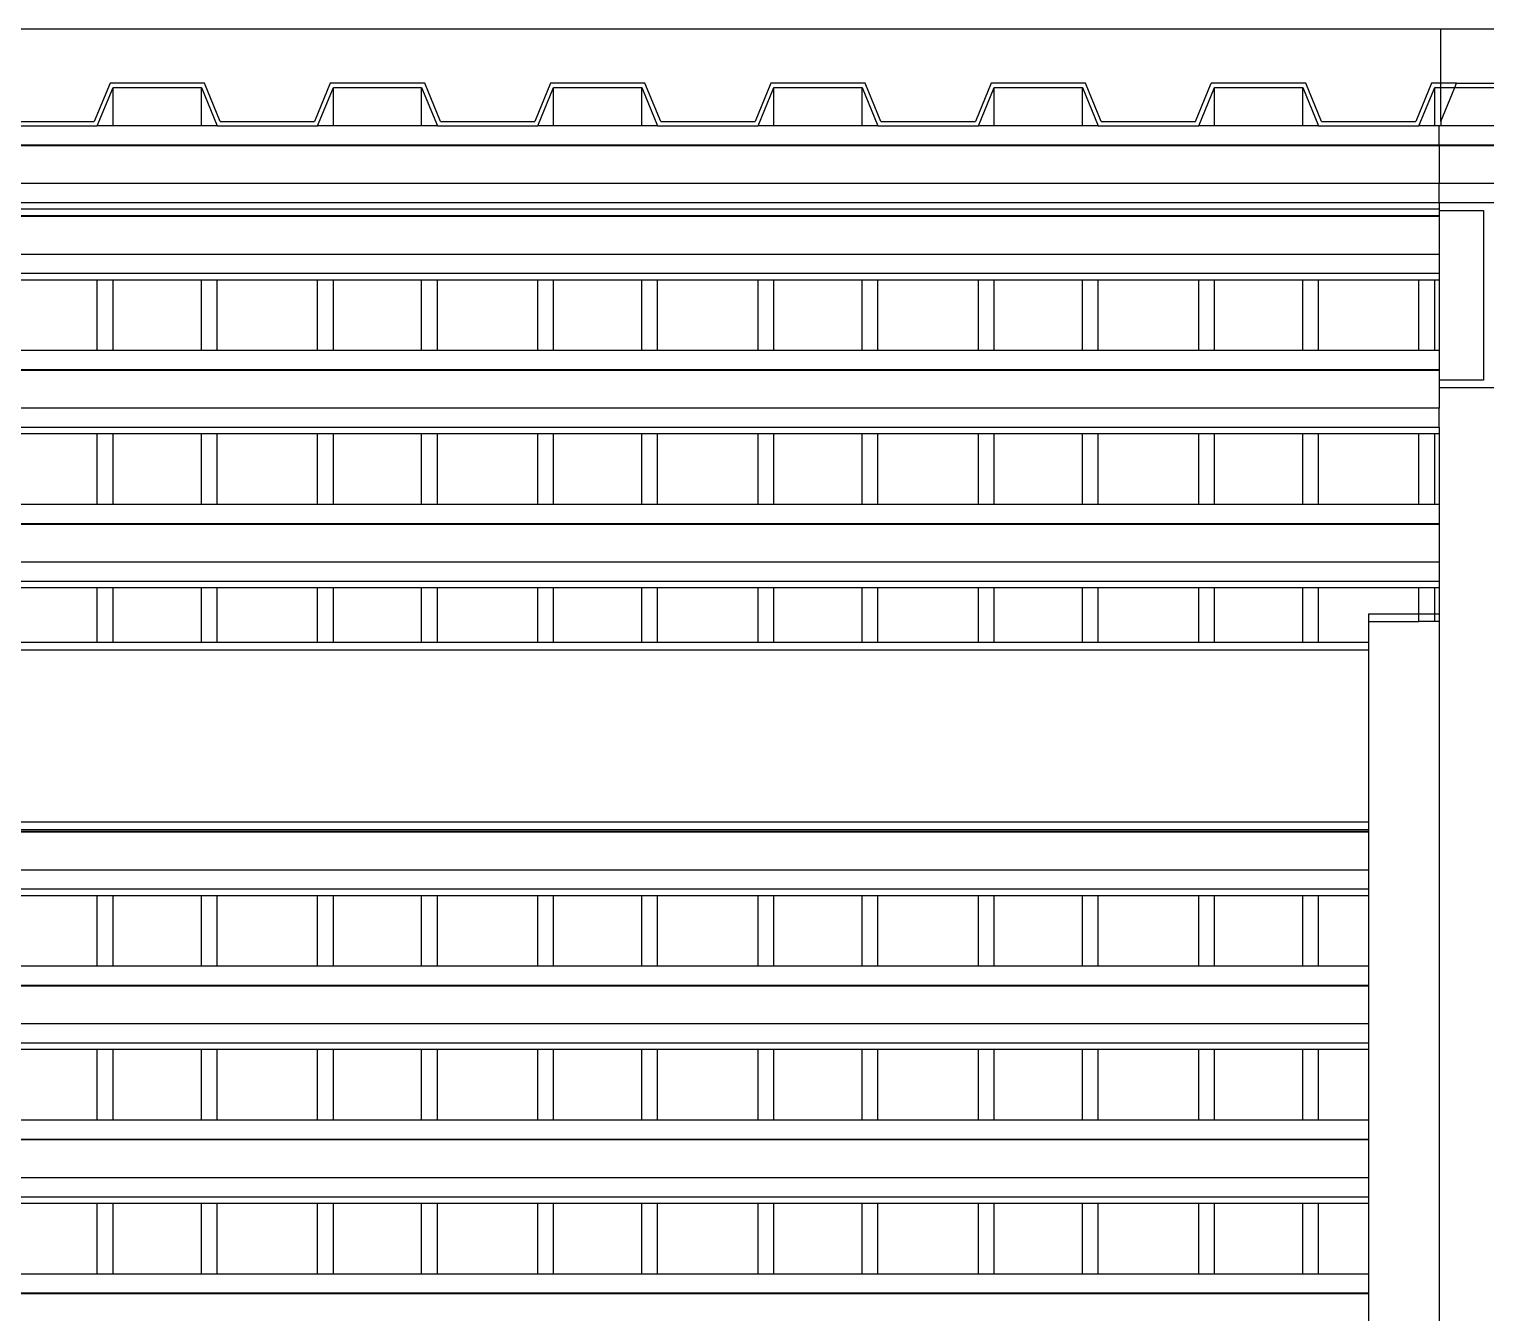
# Model space of a CAD drawing. Header units: metres. Extents: x -59 to 59, y -13 to 12.
# Drawn here: x 21.601 to 23.469, y 10.822 to 12.467 of the extents above; entities that cross this region are included whole.
import ezdxf

# ---------------------------------------------------------------- set-up
doc = ezdxf.new("R2010")
doc.units = ezdxf.units.M

msp = doc.modelspace()

# ---------------------------------------------------------------- linework, layer by layer
for p, q in [((23.4111, 12.467), (20.8374, 12.467)), ((23.5304, 12.467), (23.4111, 12.467)), ((23.4111, 12.398), (23.4111, 12.467)), ((21.7048, 12.398), (21.6846, 12.3487)), ((21.6885, 12.343), (21.7087, 12.3923)), ((21.8258, 12.398), (21.7048, 12.398)), ((21.7087, 12.3923), (21.8219, 12.3923)), ((21.7087, 12.343), (21.7087, 12.3923)), ((21.8219, 12.3923), (21.8421, 12.343)), ((21.8219, 12.343), (21.8219, 12.3923)), ((21.846, 12.3487), (21.8258, 12.398)), ((21.9872, 12.398), (21.967, 12.3487)), ((21.9709, 12.343), (21.9911, 12.3923)), ((22.1082, 12.398), (21.9872, 12.398)), ((21.9911, 12.3923), (22.1043, 12.3923)), ((21.9911, 12.343), (21.9911, 12.3923)), ((22.1043, 12.343), (22.1043, 12.3923)), ((22.1043, 12.3923), (22.1245, 12.343)), ((22.1284, 12.3487), (22.1082, 12.398)), ((22.2696, 12.398), (22.2494, 12.3487)), ((22.2533, 12.343), (22.2735, 12.3923)), ((22.3906, 12.398), (22.2696, 12.398)), ((22.2735, 12.3923), (22.3867, 12.3923)), ((22.2735, 12.343), (22.2735, 12.3923)), ((22.3867, 12.343), (22.3867, 12.3923)), ((22.3867, 12.3923), (22.4069, 12.343)), ((22.4108, 12.3487), (22.3906, 12.398)), ((22.552, 12.398), (22.5318, 12.3487)), ((22.5357, 12.343), (22.5559, 12.3923)), ((22.673, 12.398), (22.552, 12.398)), ((22.5559, 12.343), (22.5559, 12.3923)), ((22.5559, 12.3923), (22.6691, 12.3923)), ((22.6691, 12.3923), (22.6893, 12.343)), ((22.6691, 12.343), (22.6691, 12.3923)), ((22.6932, 12.3487), (22.673, 12.398)), ((22.8344, 12.398), (22.8143, 12.3487)), ((22.8182, 12.343), (22.8383, 12.3923)), ((22.9555, 12.398), (22.8344, 12.398)), ((22.8383, 12.3923), (22.9515, 12.3923)), ((22.8383, 12.343), (22.8383, 12.3923)), ((22.9515, 12.343), (22.9515, 12.3923)), ((22.9515, 12.3923), (22.9717, 12.343)), ((22.9756, 12.3487), (22.9555, 12.398)), ((23.0967, 12.3487), (23.1168, 12.398)), ((23.1006, 12.343), (23.1207, 12.3923)), ((23.2379, 12.398), (23.1168, 12.398)), ((23.1207, 12.3923), (23.234, 12.3923)), ((23.1207, 12.343), (23.1207, 12.3923)), ((23.234, 12.343), (23.234, 12.3923)), ((23.234, 12.3923), (23.2541, 12.343)), ((23.258, 12.3487), (23.2379, 12.398)), ((23.3993, 12.398), (23.3791, 12.3487)), ((23.383, 12.343), (23.4032, 12.3923)), ((23.4111, 12.398), (23.3993, 12.398)), ((23.4032, 12.343), (23.4032, 12.3923)), ((23.4032, 12.3923), (23.4111, 12.3923)), ((23.4313, 12.398), (23.4111, 12.398)), ((23.4111, 12.3923), (23.4111, 12.398)), ((23.4111, 12.3487), (23.429, 12.3923)), ((23.4111, 12.3487), (23.4111, 12.3923)), ((23.4111, 12.3923), (23.429, 12.3923)), ((23.429, 12.3923), (23.4313, 12.398)), ((23.429, 12.3923), (23.5164, 12.3923)), ((23.4313, 12.398), (23.5203, 12.398)), ((21.5636, 12.3487), (21.6846, 12.3487)), ((21.846, 12.3487), (21.967, 12.3487)), ((22.1284, 12.3487), (22.2494, 12.3487)), ((22.4108, 12.3487), (22.5318, 12.3487)), ((22.6932, 12.3487), (22.8143, 12.3487)), ((22.9756, 12.3487), (23.0967, 12.3487)), ((23.258, 12.3487), (23.3791, 12.3487)), ((23.4111, 12.3487), (23.4111, 12.343)), ((21.5597, 12.343), (21.6885, 12.343)), ((21.7087, 12.343), (21.6885, 12.343)), ((21.8219, 12.343), (21.7087, 12.343)), ((21.8421, 12.343), (21.8219, 12.343)), ((21.8421, 12.343), (21.9709, 12.343)), ((21.9911, 12.343), (21.9709, 12.343)), ((22.1043, 12.343), (21.9911, 12.343)), ((22.1245, 12.343), (22.1043, 12.343)), ((22.1245, 12.343), (22.2533, 12.343)), ((22.2735, 12.343), (22.2533, 12.343)), ((22.3867, 12.343), (22.2735, 12.343)), ((22.4069, 12.343), (22.3867, 12.343)), ((22.4069, 12.343), (22.5357, 12.343)), ((22.5559, 12.343), (22.5357, 12.343)), ((22.6691, 12.343), (22.5559, 12.343)), ((22.6893, 12.343), (22.6691, 12.343)), ((22.6893, 12.343), (22.8182, 12.343)), ((22.8383, 12.343), (22.8182, 12.343)), ((22.9515, 12.343), (22.8383, 12.343)), ((22.9717, 12.343), (22.9515, 12.343)), ((22.9717, 12.343), (23.1006, 12.343)), ((23.1207, 12.343), (23.1006, 12.343)), ((23.234, 12.343), (23.1207, 12.343)), ((23.2541, 12.343), (23.234, 12.343)), ((23.2541, 12.343), (23.383, 12.343)), ((23.4032, 12.343), (23.383, 12.343)), ((23.4088, 12.343), (23.4032, 12.343)), ((23.4088, 12.3184), (23.4088, 12.343)), ((23.4111, 12.343), (23.4088, 12.343)), ((23.429, 12.343), (23.4111, 12.343)), ((23.5164, 12.343), (23.429, 12.343)), ((23.4088, 12.3184), (11.2234, 12.3184)), ((23.4088, 12.3175), (11.2234, 12.3175)), ((23.4088, 12.3184), (23.4088, 12.3175)), ((23.5288, 12.3184), (23.4088, 12.3184)), ((23.4088, 12.3175), (23.4088, 12.2691)), ((23.5288, 12.3175), (23.4088, 12.3175)), ((23.4088, 12.2691), (11.2234, 12.2691)), ((23.4088, 12.2444), (23.4088, 12.2691)), ((23.5288, 12.2691), (23.4088, 12.2691)), ((23.4088, 12.2444), (19.7788, 12.2444)), ((23.4088, 12.2362), (19.7788, 12.2362)), ((23.5288, 12.2444), (23.4088, 12.2444)), ((23.4088, 12.2444), (23.4088, 12.2362)), ((23.4088, 12.2362), (23.4088, 12.2347)), ((23.4088, 12.2347), (23.4657, 12.2347)), ((23.4088, 12.2347), (23.4088, 12.2277)), ((23.4657, 12.2347), (23.4657, 12.0173)), ((23.4088, 12.2277), (19.7788, 12.2277)), ((23.4088, 12.2268), (19.7788, 12.2268)), ((23.4088, 12.2277), (23.4088, 12.2268)), ((23.4088, 12.2268), (23.4088, 12.1783)), ((23.4088, 12.1783), (19.7788, 12.1783)), ((23.4088, 12.1783), (23.4088, 12.1537)), ((23.4088, 12.1537), (19.7788, 12.1537)), ((21.6885, 12.1455), (21.5597, 12.1455)), ((21.6885, 12.055), (21.6885, 12.1455)), ((21.7087, 12.1455), (21.6885, 12.1455)), ((21.7087, 12.055), (21.7087, 12.1455)), ((21.8219, 12.1455), (21.7087, 12.1455)), ((21.8219, 12.055), (21.8219, 12.1455)), ((21.8421, 12.1455), (21.8219, 12.1455)), ((21.8421, 12.055), (21.8421, 12.1455)), ((21.9709, 12.1455), (21.8421, 12.1455)), ((21.9709, 12.055), (21.9709, 12.1455)), ((21.9911, 12.1455), (21.9709, 12.1455)), ((21.9911, 12.055), (21.9911, 12.1455)), ((22.1043, 12.1455), (21.9911, 12.1455)), ((22.1043, 12.055), (22.1043, 12.1455)), ((22.1245, 12.1455), (22.1043, 12.1455)), ((22.1245, 12.055), (22.1245, 12.1455)), ((22.2533, 12.1455), (22.1245, 12.1455)), ((22.2533, 12.055), (22.2533, 12.1455)), ((22.2735, 12.1455), (22.2533, 12.1455)), ((22.2735, 12.055), (22.2735, 12.1455)), ((22.3867, 12.1455), (22.2735, 12.1455)), ((22.3867, 12.055), (22.3867, 12.1455)), ((22.4069, 12.1455), (22.3867, 12.1455)), ((22.4069, 12.055), (22.4069, 12.1455)), ((22.5357, 12.1455), (22.4069, 12.1455)), ((22.5357, 12.055), (22.5357, 12.1455)), ((22.5559, 12.1455), (22.5357, 12.1455)), ((22.5559, 12.055), (22.5559, 12.1455)), ((22.6691, 12.1455), (22.5559, 12.1455)), ((22.6691, 12.055), (22.6691, 12.1455)), ((22.6893, 12.1455), (22.6691, 12.1455)), ((22.6893, 12.055), (22.6893, 12.1455)), ((22.8182, 12.1455), (22.6893, 12.1455)), ((22.8182, 12.055), (22.8182, 12.1455)), ((22.8383, 12.1455), (22.8182, 12.1455)), ((22.8383, 12.055), (22.8383, 12.1455)), ((22.9515, 12.1455), (22.8383, 12.1455)), ((22.9515, 12.055), (22.9515, 12.1455)), ((22.9717, 12.1455), (22.9515, 12.1455)), ((22.9717, 12.055), (22.9717, 12.1455)), ((23.1006, 12.1455), (22.9717, 12.1455)), ((23.1006, 12.055), (23.1006, 12.1455)), ((23.1207, 12.1455), (23.1006, 12.1455)), ((23.1207, 12.055), (23.1207, 12.1455)), ((23.234, 12.1455), (23.1207, 12.1455)), ((23.234, 12.055), (23.234, 12.1455)), ((23.2541, 12.1455), (23.234, 12.1455)), ((23.2541, 12.055), (23.2541, 12.1455)), ((23.383, 12.1455), (23.2541, 12.1455)), ((23.383, 12.055), (23.383, 12.1455)), ((23.4032, 12.1455), (23.383, 12.1455)), ((23.4032, 12.055), (23.4032, 12.1455)), ((23.4088, 12.1455), (23.4032, 12.1455)), ((23.4088, 12.1537), (23.4088, 12.1455)), ((23.4088, 12.1455), (23.4088, 12.055)), ((21.6885, 12.055), (21.5597, 12.055)), ((21.7087, 12.055), (21.6885, 12.055)), ((21.8219, 12.055), (21.7087, 12.055)), ((21.8421, 12.055), (21.8219, 12.055)), ((21.9709, 12.055), (21.8421, 12.055)), ((21.9911, 12.055), (21.9709, 12.055)), ((22.1043, 12.055), (21.9911, 12.055)), ((22.1245, 12.055), (22.1043, 12.055)), ((22.2533, 12.055), (22.1245, 12.055)), ((22.2735, 12.055), (22.2533, 12.055)), ((22.3867, 12.055), (22.2735, 12.055)), ((22.4069, 12.055), (22.3867, 12.055)), ((22.5357, 12.055), (22.4069, 12.055)), ((22.5559, 12.055), (22.5357, 12.055)), ((22.6691, 12.055), (22.5559, 12.055)), ((22.6893, 12.055), (22.6691, 12.055)), ((22.8182, 12.055), (22.6893, 12.055)), ((22.8383, 12.055), (22.8182, 12.055)), ((22.9515, 12.055), (22.8383, 12.055)), ((22.9717, 12.055), (22.9515, 12.055)), ((23.1006, 12.055), (22.9717, 12.055)), ((23.1207, 12.055), (23.1006, 12.055)), ((23.234, 12.055), (23.1207, 12.055)), ((23.2541, 12.055), (23.234, 12.055)), ((23.383, 12.055), (23.2541, 12.055)), ((23.4032, 12.055), (23.383, 12.055)), ((23.4088, 12.055), (23.4032, 12.055)), ((23.4088, 12.055), (23.4088, 12.0304)), ((23.4088, 12.0304), (19.7788, 12.0304)), ((23.4088, 12.0296), (19.7788, 12.0296)), ((23.4088, 12.0304), (23.4088, 12.0296)), ((23.4088, 12.0296), (23.4088, 12.0173)), ((23.4088, 12.0173), (23.4088, 12.0077)), ((23.4657, 12.0173), (23.4088, 12.0173)), ((23.4088, 12.0077), (23.5288, 12.0077)), ((23.4088, 12.0077), (23.4088, 11.9811)), ((23.4088, 11.9811), (19.7788, 11.9811)), ((23.4088, 11.9564), (23.4088, 11.9811)), ((23.4088, 11.9564), (19.7788, 11.9564)), ((23.4088, 11.9564), (23.4088, 11.9482)), ((21.6885, 11.9482), (21.5597, 11.9482)), ((21.6885, 11.8578), (21.6885, 11.9482)), ((21.7087, 11.9482), (21.6885, 11.9482)), ((21.7087, 11.8578), (21.7087, 11.9482)), ((21.8219, 11.9482), (21.7087, 11.9482)), ((21.8219, 11.8578), (21.8219, 11.9482)), ((21.8421, 11.9482), (21.8219, 11.9482)), ((21.8421, 11.8578), (21.8421, 11.9482)), ((21.9709, 11.9482), (21.8421, 11.9482)), ((21.9709, 11.8578), (21.9709, 11.9482)), ((21.9911, 11.9482), (21.9709, 11.9482)), ((21.9911, 11.8578), (21.9911, 11.9482)), ((22.1043, 11.9482), (21.9911, 11.9482)), ((22.1043, 11.8578), (22.1043, 11.9482)), ((22.1245, 11.9482), (22.1043, 11.9482)), ((22.1245, 11.8578), (22.1245, 11.9482)), ((22.2533, 11.9482), (22.1245, 11.9482)), ((22.2533, 11.8578), (22.2533, 11.9482)), ((22.2735, 11.9482), (22.2533, 11.9482)), ((22.2735, 11.8578), (22.2735, 11.9482)), ((22.3867, 11.9482), (22.2735, 11.9482)), ((22.3867, 11.8578), (22.3867, 11.9482)), ((22.4069, 11.9482), (22.3867, 11.9482)), ((22.4069, 11.8578), (22.4069, 11.9482)), ((22.5357, 11.9482), (22.4069, 11.9482)), ((22.5357, 11.8578), (22.5357, 11.9482)), ((22.5559, 11.9482), (22.5357, 11.9482)), ((22.5559, 11.8578), (22.5559, 11.9482)), ((22.6691, 11.9482), (22.5559, 11.9482)), ((22.6691, 11.8578), (22.6691, 11.9482)), ((22.6893, 11.9482), (22.6691, 11.9482)), ((22.6893, 11.8578), (22.6893, 11.9482)), ((22.8182, 11.9482), (22.6893, 11.9482)), ((22.8182, 11.8578), (22.8182, 11.9482)), ((22.8383, 11.9482), (22.8182, 11.9482)), ((22.8383, 11.8578), (22.8383, 11.9482)), ((22.9515, 11.9482), (22.8383, 11.9482)), ((22.9515, 11.8578), (22.9515, 11.9482)), ((22.9717, 11.9482), (22.9515, 11.9482)), ((22.9717, 11.8578), (22.9717, 11.9482)), ((23.1006, 11.9482), (22.9717, 11.9482)), ((23.1006, 11.8578), (23.1006, 11.9482)), ((23.1207, 11.9482), (23.1006, 11.9482)), ((23.1207, 11.8578), (23.1207, 11.9482)), ((23.234, 11.9482), (23.1207, 11.9482)), ((23.234, 11.8578), (23.234, 11.9482)), ((23.2541, 11.9482), (23.234, 11.9482)), ((23.2541, 11.8578), (23.2541, 11.9482)), ((23.383, 11.9482), (23.2541, 11.9482)), ((23.383, 11.8578), (23.383, 11.9482)), ((23.4032, 11.9482), (23.383, 11.9482)), ((23.4032, 11.8578), (23.4032, 11.9482)), ((23.4088, 11.9482), (23.4032, 11.9482)), ((23.4088, 11.9482), (23.4088, 11.8578)), ((21.6885, 11.8578), (21.5597, 11.8578)), ((21.7087, 11.8578), (21.6885, 11.8578)), ((21.8219, 11.8578), (21.7087, 11.8578)), ((21.8421, 11.8578), (21.8219, 11.8578)), ((21.9709, 11.8578), (21.8421, 11.8578)), ((21.9911, 11.8578), (21.9709, 11.8578)), ((22.1043, 11.8578), (21.9911, 11.8578)), ((22.1245, 11.8578), (22.1043, 11.8578)), ((22.2533, 11.8578), (22.1245, 11.8578)), ((22.2735, 11.8578), (22.2533, 11.8578)), ((22.3867, 11.8578), (22.2735, 11.8578)), ((22.4069, 11.8578), (22.3867, 11.8578)), ((22.5357, 11.8578), (22.4069, 11.8578)), ((22.5559, 11.8578), (22.5357, 11.8578)), ((22.6691, 11.8578), (22.5559, 11.8578)), ((22.6893, 11.8578), (22.6691, 11.8578)), ((22.8182, 11.8578), (22.6893, 11.8578)), ((22.8383, 11.8578), (22.8182, 11.8578)), ((22.9515, 11.8578), (22.8383, 11.8578)), ((22.9717, 11.8578), (22.9515, 11.8578)), ((23.1006, 11.8578), (22.9717, 11.8578)), ((23.1207, 11.8578), (23.1006, 11.8578)), ((23.234, 11.8578), (23.1207, 11.8578)), ((23.2541, 11.8578), (23.234, 11.8578)), ((23.383, 11.8578), (23.2541, 11.8578)), ((23.4032, 11.8578), (23.383, 11.8578)), ((23.4088, 11.8578), (23.4032, 11.8578)), ((23.4088, 11.8578), (23.4088, 11.8331)), ((23.4088, 11.8331), (19.7788, 11.8331)), ((23.4088, 11.8323), (19.7788, 11.8323)), ((23.4088, 11.8331), (23.4088, 11.8323)), ((23.4088, 11.8323), (23.4088, 11.7838)), ((23.4088, 11.7838), (19.7788, 11.7838)), ((23.4088, 11.7838), (23.4088, 11.7591)), ((23.4088, 11.7591), (19.7788, 11.7591)), ((21.6885, 11.7509), (21.5597, 11.7509)), ((21.6885, 11.6812), (21.6885, 11.7509)), ((21.7087, 11.7509), (21.6885, 11.7509)), ((21.7087, 11.6812), (21.7087, 11.7509)), ((21.8219, 11.7509), (21.7087, 11.7509)), ((21.8219, 11.6812), (21.8219, 11.7509)), ((21.8421, 11.7509), (21.8219, 11.7509)), ((21.8421, 11.6812), (21.8421, 11.7509)), ((21.9709, 11.7509), (21.8421, 11.7509)), ((21.9709, 11.6812), (21.9709, 11.7509)), ((21.9911, 11.7509), (21.9709, 11.7509)), ((21.9911, 11.6812), (21.9911, 11.7509)), ((22.1043, 11.7509), (21.9911, 11.7509)), ((22.1043, 11.6812), (22.1043, 11.7509)), ((22.1245, 11.7509), (22.1043, 11.7509)), ((22.1245, 11.6812), (22.1245, 11.7509)), ((22.2533, 11.7509), (22.1245, 11.7509)), ((22.2533, 11.6812), (22.2533, 11.7509)), ((22.2735, 11.7509), (22.2533, 11.7509)), ((22.2735, 11.6812), (22.2735, 11.7509)), ((22.3867, 11.7509), (22.2735, 11.7509)), ((22.3867, 11.6812), (22.3867, 11.7509)), ((22.4069, 11.7509), (22.3867, 11.7509)), ((22.4069, 11.6812), (22.4069, 11.7509)), ((22.5357, 11.7509), (22.4069, 11.7509)), ((22.5357, 11.6812), (22.5357, 11.7509)), ((22.5559, 11.7509), (22.5357, 11.7509)), ((22.5559, 11.6812), (22.5559, 11.7509)), ((22.6691, 11.7509), (22.5559, 11.7509)), ((22.6691, 11.6812), (22.6691, 11.7509)), ((22.6893, 11.7509), (22.6691, 11.7509)), ((22.6893, 11.6812), (22.6893, 11.7509)), ((22.8182, 11.7509), (22.6893, 11.7509)), ((22.8182, 11.6812), (22.8182, 11.7509)), ((22.8383, 11.7509), (22.8182, 11.7509)), ((22.8383, 11.6812), (22.8383, 11.7509)), ((22.9515, 11.7509), (22.8383, 11.7509)), ((22.9515, 11.6812), (22.9515, 11.7509)), ((22.9717, 11.7509), (22.9515, 11.7509)), ((22.9717, 11.6812), (22.9717, 11.7509)), ((23.1006, 11.7509), (22.9717, 11.7509)), ((23.1006, 11.6812), (23.1006, 11.7509)), ((23.1207, 11.7509), (23.1006, 11.7509)), ((23.1207, 11.6812), (23.1207, 11.7509)), ((23.234, 11.7509), (23.1207, 11.7509)), ((23.234, 11.6812), (23.234, 11.7509)), ((23.2541, 11.7509), (23.234, 11.7509)), ((23.2541, 11.6812), (23.2541, 11.7509)), ((23.383, 11.7509), (23.2541, 11.7509)), ((23.383, 11.7178), (23.383, 11.7509)), ((23.4032, 11.7509), (23.383, 11.7509)), ((23.4032, 11.7178), (23.4032, 11.7509)), ((23.4088, 11.7509), (23.4032, 11.7509)), ((23.4088, 11.7591), (23.4088, 11.7509)), ((23.4088, 11.7509), (23.4088, 11.7178)), ((23.3188, 11.7178), (23.383, 11.7178)), ((23.3188, 11.7079), (23.3188, 11.7178)), ((23.383, 11.7079), (23.383, 11.7178)), ((23.383, 11.7178), (23.4032, 11.7178)), ((23.4032, 11.7079), (23.4032, 11.7178)), ((23.4032, 11.7178), (23.4088, 11.7178)), ((23.4088, 11.7178), (23.4088, 11.7079)), ((23.3188, 11.6812), (23.3188, 11.7079)), ((23.3188, 11.7079), (23.383, 11.7079)), ((23.4032, 11.7079), (23.383, 11.7079)), ((23.4088, 11.7079), (23.4032, 11.7079)), ((23.4088, 11.7079), (23.4088, 5.7693)), ((21.5597, 11.6812), (21.6885, 11.6812)), ((21.6885, 11.6812), (21.7087, 11.6812)), ((21.7087, 11.6812), (21.8219, 11.6812)), ((21.8219, 11.6812), (21.8421, 11.6812)), ((21.8421, 11.6812), (21.9709, 11.6812)), ((21.9709, 11.6812), (21.9911, 11.6812)), ((21.9911, 11.6812), (22.1043, 11.6812)), ((22.1043, 11.6812), (22.1245, 11.6812)), ((22.1245, 11.6812), (22.2533, 11.6812)), ((22.2533, 11.6812), (22.2735, 11.6812)), ((22.2735, 11.6812), (22.3867, 11.6812)), ((22.3867, 11.6812), (22.4069, 11.6812)), ((22.4069, 11.6812), (22.5357, 11.6812)), ((22.5357, 11.6812), (22.5559, 11.6812)), ((22.5559, 11.6812), (22.6691, 11.6812)), ((22.6691, 11.6812), (22.6893, 11.6812)), ((22.6893, 11.6812), (22.8182, 11.6812)), ((22.8182, 11.6812), (22.8383, 11.6812)), ((22.8383, 11.6812), (22.9515, 11.6812)), ((22.9515, 11.6812), (22.9717, 11.6812)), ((22.9717, 11.6812), (23.1006, 11.6812)), ((23.1006, 11.6812), (23.1207, 11.6812)), ((23.1207, 11.6812), (23.234, 11.6812)), ((23.234, 11.6812), (23.2541, 11.6812)), ((23.2541, 11.6812), (23.3188, 11.6812)), ((23.3188, 11.6714), (23.3188, 11.6812)), ((19.7788, 11.6714), (23.3188, 11.6714)), ((23.3188, 11.451), (23.3188, 11.6714)), ((19.7788, 11.451), (23.3188, 11.451)), ((23.3188, 11.4412), (23.3188, 11.451)), ((19.7788, 11.4412), (23.3188, 11.4412)), ((23.3188, 11.4385), (19.7788, 11.4385)), ((23.3188, 11.4377), (19.7788, 11.4377)), ((23.3188, 11.4385), (23.3188, 11.4412)), ((23.3188, 11.4377), (23.3188, 11.4385)), ((23.3188, 11.3892), (23.3188, 11.4377)), ((23.3188, 11.3892), (19.7788, 11.3892)), ((23.3188, 11.3646), (23.3188, 11.3892)), ((23.3188, 11.3646), (19.7788, 11.3646)), ((21.6885, 11.3563), (21.5597, 11.3563)), ((21.6885, 11.2659), (21.6885, 11.3563)), ((21.7087, 11.3563), (21.6885, 11.3563)), ((21.7087, 11.2659), (21.7087, 11.3563)), ((21.8219, 11.3563), (21.7087, 11.3563)), ((21.8219, 11.2659), (21.8219, 11.3563)), ((21.8421, 11.3563), (21.8219, 11.3563)), ((21.8421, 11.2659), (21.8421, 11.3563)), ((21.9709, 11.3563), (21.8421, 11.3563)), ((21.9709, 11.2659), (21.9709, 11.3563)), ((21.9911, 11.3563), (21.9709, 11.3563)), ((21.9911, 11.2659), (21.9911, 11.3563)), ((22.1043, 11.3563), (21.9911, 11.3563)), ((22.1043, 11.2659), (22.1043, 11.3563)), ((22.1245, 11.3563), (22.1043, 11.3563)), ((22.1245, 11.2659), (22.1245, 11.3563)), ((22.2533, 11.3563), (22.1245, 11.3563)), ((22.2533, 11.2659), (22.2533, 11.3563)), ((22.2735, 11.3563), (22.2533, 11.3563)), ((22.2735, 11.2659), (22.2735, 11.3563)), ((22.3867, 11.3563), (22.2735, 11.3563)), ((22.3867, 11.2659), (22.3867, 11.3563)), ((22.4069, 11.3563), (22.3867, 11.3563)), ((22.4069, 11.2659), (22.4069, 11.3563)), ((22.5357, 11.3563), (22.4069, 11.3563)), ((22.5357, 11.2659), (22.5357, 11.3563)), ((22.5559, 11.3563), (22.5357, 11.3563)), ((22.5559, 11.2659), (22.5559, 11.3563)), ((22.6691, 11.3563), (22.5559, 11.3563)), ((22.6691, 11.2659), (22.6691, 11.3563)), ((22.6893, 11.3563), (22.6691, 11.3563)), ((22.6893, 11.2659), (22.6893, 11.3563)), ((22.8182, 11.3563), (22.6893, 11.3563)), ((22.8182, 11.2659), (22.8182, 11.3563)), ((22.8383, 11.3563), (22.8182, 11.3563)), ((22.8383, 11.2659), (22.8383, 11.3563)), ((22.9515, 11.3563), (22.8383, 11.3563)), ((22.9515, 11.2659), (22.9515, 11.3563)), ((22.9717, 11.3563), (22.9515, 11.3563)), ((22.9717, 11.2659), (22.9717, 11.3563)), ((23.1006, 11.3563), (22.9717, 11.3563)), ((23.1006, 11.2659), (23.1006, 11.3563)), ((23.1207, 11.3563), (23.1006, 11.3563)), ((23.1207, 11.2659), (23.1207, 11.3563)), ((23.234, 11.3563), (23.1207, 11.3563)), ((23.234, 11.2659), (23.234, 11.3563)), ((23.2541, 11.3563), (23.234, 11.3563)), ((23.2541, 11.2659), (23.2541, 11.3563)), ((23.3188, 11.3563), (23.2541, 11.3563)), ((23.3188, 11.3563), (23.3188, 11.3646)), ((23.3188, 11.2659), (23.3188, 11.3563)), ((21.6885, 11.2659), (21.5597, 11.2659)), ((21.7087, 11.2659), (21.6885, 11.2659)), ((21.8219, 11.2659), (21.7087, 11.2659)), ((21.8421, 11.2659), (21.8219, 11.2659)), ((21.9709, 11.2659), (21.8421, 11.2659)), ((21.9911, 11.2659), (21.9709, 11.2659)), ((22.1043, 11.2659), (21.9911, 11.2659)), ((22.1245, 11.2659), (22.1043, 11.2659)), ((22.2533, 11.2659), (22.1245, 11.2659)), ((22.2735, 11.2659), (22.2533, 11.2659)), ((22.3867, 11.2659), (22.2735, 11.2659)), ((22.4069, 11.2659), (22.3867, 11.2659)), ((22.5357, 11.2659), (22.4069, 11.2659)), ((22.5559, 11.2659), (22.5357, 11.2659)), ((22.6691, 11.2659), (22.5559, 11.2659)), ((22.6893, 11.2659), (22.6691, 11.2659)), ((22.8182, 11.2659), (22.6893, 11.2659)), ((22.8383, 11.2659), (22.8182, 11.2659)), ((22.9515, 11.2659), (22.8383, 11.2659)), ((22.9717, 11.2659), (22.9515, 11.2659)), ((23.1006, 11.2659), (22.9717, 11.2659)), ((23.1207, 11.2659), (23.1006, 11.2659)), ((23.234, 11.2659), (23.1207, 11.2659)), ((23.2541, 11.2659), (23.234, 11.2659)), ((23.3188, 11.2659), (23.2541, 11.2659)), ((23.3188, 11.2413), (23.3188, 11.2659)), ((23.3188, 11.2413), (19.7788, 11.2413)), ((23.3188, 11.2404), (19.7788, 11.2404)), ((23.3188, 11.2404), (23.3188, 11.2413)), ((23.3188, 11.1919), (23.3188, 11.2404)), ((23.3188, 11.1919), (19.7788, 11.1919)), ((23.3188, 11.1673), (23.3188, 11.1919)), ((23.3188, 11.1673), (19.7788, 11.1673)), ((21.6885, 11.1591), (21.5597, 11.1591)), ((21.6885, 11.0686), (21.6885, 11.1591)), ((21.7087, 11.1591), (21.6885, 11.1591)), ((21.7087, 11.0686), (21.7087, 11.1591)), ((21.8219, 11.1591), (21.7087, 11.1591)), ((21.8219, 11.0686), (21.8219, 11.1591)), ((21.8421, 11.1591), (21.8219, 11.1591)), ((21.8421, 11.0686), (21.8421, 11.1591)), ((21.9709, 11.1591), (21.8421, 11.1591)), ((21.9709, 11.0686), (21.9709, 11.1591)), ((21.9911, 11.1591), (21.9709, 11.1591)), ((21.9911, 11.0686), (21.9911, 11.1591)), ((22.1043, 11.1591), (21.9911, 11.1591)), ((22.1043, 11.0686), (22.1043, 11.1591)), ((22.1245, 11.1591), (22.1043, 11.1591)), ((22.1245, 11.0686), (22.1245, 11.1591)), ((22.2533, 11.1591), (22.1245, 11.1591)), ((22.2533, 11.0686), (22.2533, 11.1591)), ((22.2735, 11.1591), (22.2533, 11.1591)), ((22.2735, 11.0686), (22.2735, 11.1591)), ((22.3867, 11.1591), (22.2735, 11.1591)), ((22.3867, 11.0686), (22.3867, 11.1591)), ((22.4069, 11.1591), (22.3867, 11.1591)), ((22.4069, 11.0686), (22.4069, 11.1591)), ((22.5357, 11.1591), (22.4069, 11.1591)), ((22.5357, 11.0686), (22.5357, 11.1591)), ((22.5559, 11.1591), (22.5357, 11.1591)), ((22.5559, 11.0686), (22.5559, 11.1591)), ((22.6691, 11.1591), (22.5559, 11.1591)), ((22.6691, 11.0686), (22.6691, 11.1591)), ((22.6893, 11.1591), (22.6691, 11.1591)), ((22.6893, 11.0686), (22.6893, 11.1591)), ((22.8182, 11.1591), (22.6893, 11.1591)), ((22.8182, 11.0686), (22.8182, 11.1591)), ((22.8383, 11.1591), (22.8182, 11.1591)), ((22.8383, 11.0686), (22.8383, 11.1591)), ((22.9515, 11.1591), (22.8383, 11.1591)), ((22.9515, 11.0686), (22.9515, 11.1591)), ((22.9717, 11.1591), (22.9515, 11.1591)), ((22.9717, 11.0686), (22.9717, 11.1591)), ((23.1006, 11.1591), (22.9717, 11.1591)), ((23.1006, 11.0686), (23.1006, 11.1591)), ((23.1207, 11.1591), (23.1006, 11.1591)), ((23.1207, 11.0686), (23.1207, 11.1591)), ((23.234, 11.1591), (23.1207, 11.1591)), ((23.234, 11.0686), (23.234, 11.1591)), ((23.2541, 11.1591), (23.234, 11.1591)), ((23.2541, 11.0686), (23.2541, 11.1591)), ((23.3188, 11.1591), (23.2541, 11.1591)), ((23.3188, 11.1591), (23.3188, 11.1673)), ((23.3188, 11.0686), (23.3188, 11.1591)), ((21.6885, 11.0686), (21.5597, 11.0686)), ((21.7087, 11.0686), (21.6885, 11.0686)), ((21.8219, 11.0686), (21.7087, 11.0686)), ((21.8421, 11.0686), (21.8219, 11.0686)), ((21.9709, 11.0686), (21.8421, 11.0686)), ((21.9911, 11.0686), (21.9709, 11.0686)), ((22.1043, 11.0686), (21.9911, 11.0686)), ((22.1245, 11.0686), (22.1043, 11.0686)), ((22.2533, 11.0686), (22.1245, 11.0686)), ((22.2735, 11.0686), (22.2533, 11.0686)), ((22.3867, 11.0686), (22.2735, 11.0686)), ((22.4069, 11.0686), (22.3867, 11.0686)), ((22.5357, 11.0686), (22.4069, 11.0686)), ((22.5559, 11.0686), (22.5357, 11.0686)), ((22.6691, 11.0686), (22.5559, 11.0686)), ((22.6893, 11.0686), (22.6691, 11.0686)), ((22.8182, 11.0686), (22.6893, 11.0686)), ((22.8383, 11.0686), (22.8182, 11.0686)), ((22.9515, 11.0686), (22.8383, 11.0686)), ((22.9717, 11.0686), (22.9515, 11.0686)), ((23.1006, 11.0686), (22.9717, 11.0686)), ((23.1207, 11.0686), (23.1006, 11.0686)), ((23.234, 11.0686), (23.1207, 11.0686)), ((23.2541, 11.0686), (23.234, 11.0686)), ((23.3188, 11.0686), (23.2541, 11.0686)), ((23.3188, 11.044), (23.3188, 11.0686)), ((23.3188, 11.044), (19.7788, 11.044)), ((23.3188, 11.0432), (19.7788, 11.0432)), ((23.3188, 11.0432), (23.3188, 11.044)), ((23.3188, 10.9947), (23.3188, 11.0432)), ((23.3188, 10.9947), (19.7788, 10.9947)), ((23.3188, 10.97), (23.3188, 10.9947)), ((23.3188, 10.97), (19.7788, 10.97)), ((23.3188, 10.9618), (23.3188, 10.97)), ((21.6885, 10.9618), (21.5597, 10.9618)), ((21.6885, 10.8714), (21.6885, 10.9618)), ((21.7087, 10.9618), (21.6885, 10.9618)), ((21.7087, 10.8714), (21.7087, 10.9618)), ((21.8219, 10.9618), (21.7087, 10.9618)), ((21.8219, 10.8714), (21.8219, 10.9618)), ((21.8421, 10.9618), (21.8219, 10.9618)), ((21.8421, 10.8714), (21.8421, 10.9618)), ((21.9709, 10.9618), (21.8421, 10.9618)), ((21.9709, 10.8714), (21.9709, 10.9618)), ((21.9911, 10.9618), (21.9709, 10.9618)), ((21.9911, 10.8714), (21.9911, 10.9618)), ((22.1043, 10.9618), (21.9911, 10.9618)), ((22.1043, 10.8714), (22.1043, 10.9618)), ((22.1245, 10.9618), (22.1043, 10.9618)), ((22.1245, 10.8714), (22.1245, 10.9618)), ((22.2533, 10.9618), (22.1245, 10.9618)), ((22.2533, 10.8714), (22.2533, 10.9618)), ((22.2735, 10.9618), (22.2533, 10.9618)), ((22.2735, 10.8714), (22.2735, 10.9618)), ((22.3867, 10.9618), (22.2735, 10.9618)), ((22.3867, 10.8714), (22.3867, 10.9618)), ((22.4069, 10.9618), (22.3867, 10.9618)), ((22.4069, 10.8714), (22.4069, 10.9618)), ((22.5357, 10.9618), (22.4069, 10.9618)), ((22.5357, 10.8714), (22.5357, 10.9618)), ((22.5559, 10.9618), (22.5357, 10.9618)), ((22.5559, 10.8714), (22.5559, 10.9618)), ((22.6691, 10.9618), (22.5559, 10.9618)), ((22.6691, 10.8714), (22.6691, 10.9618)), ((22.6893, 10.9618), (22.6691, 10.9618)), ((22.6893, 10.8714), (22.6893, 10.9618)), ((22.8182, 10.9618), (22.6893, 10.9618)), ((22.8182, 10.8714), (22.8182, 10.9618)), ((22.8383, 10.9618), (22.8182, 10.9618)), ((22.8383, 10.8714), (22.8383, 10.9618)), ((22.9515, 10.9618), (22.8383, 10.9618)), ((22.9515, 10.8714), (22.9515, 10.9618)), ((22.9717, 10.9618), (22.9515, 10.9618)), ((22.9717, 10.8714), (22.9717, 10.9618)), ((23.1006, 10.9618), (22.9717, 10.9618)), ((23.1006, 10.8714), (23.1006, 10.9618)), ((23.1207, 10.9618), (23.1006, 10.9618)), ((23.1207, 10.8714), (23.1207, 10.9618)), ((23.234, 10.9618), (23.1207, 10.9618)), ((23.234, 10.8714), (23.234, 10.9618)), ((23.2541, 10.9618), (23.234, 10.9618)), ((23.2541, 10.8714), (23.2541, 10.9618)), ((23.3188, 10.9618), (23.2541, 10.9618)), ((23.3188, 10.8714), (23.3188, 10.9618)), ((21.6885, 10.8714), (21.5597, 10.8714)), ((21.7087, 10.8714), (21.6885, 10.8714)), ((21.8219, 10.8714), (21.7087, 10.8714)), ((21.8421, 10.8714), (21.8219, 10.8714)), ((21.9709, 10.8714), (21.8421, 10.8714)), ((21.9911, 10.8714), (21.9709, 10.8714)), ((22.1043, 10.8714), (21.9911, 10.8714)), ((22.1245, 10.8714), (22.1043, 10.8714)), ((22.2533, 10.8714), (22.1245, 10.8714)), ((22.2735, 10.8714), (22.2533, 10.8714)), ((22.3867, 10.8714), (22.2735, 10.8714)), ((22.4069, 10.8714), (22.3867, 10.8714)), ((22.5357, 10.8714), (22.4069, 10.8714)), ((22.5559, 10.8714), (22.5357, 10.8714)), ((22.6691, 10.8714), (22.5559, 10.8714)), ((22.6893, 10.8714), (22.6691, 10.8714)), ((22.8182, 10.8714), (22.6893, 10.8714)), ((22.8383, 10.8714), (22.8182, 10.8714)), ((22.9515, 10.8714), (22.8383, 10.8714)), ((22.9717, 10.8714), (22.9515, 10.8714)), ((23.1006, 10.8714), (22.9717, 10.8714)), ((23.1207, 10.8714), (23.1006, 10.8714)), ((23.234, 10.8714), (23.1207, 10.8714)), ((23.2541, 10.8714), (23.234, 10.8714)), ((23.3188, 10.8714), (23.2541, 10.8714)), ((23.3188, 10.8467), (23.3188, 10.8714)), ((23.3188, 10.8467), (19.7788, 10.8467)), ((23.3188, 10.8459), (19.7788, 10.8459)), ((23.3188, 10.8459), (23.3188, 10.8467)), ((23.3188, 10.7974), (23.3188, 10.8459))]:
    msp.add_line(p, q)

doc.saveas('drawing.dxf')
